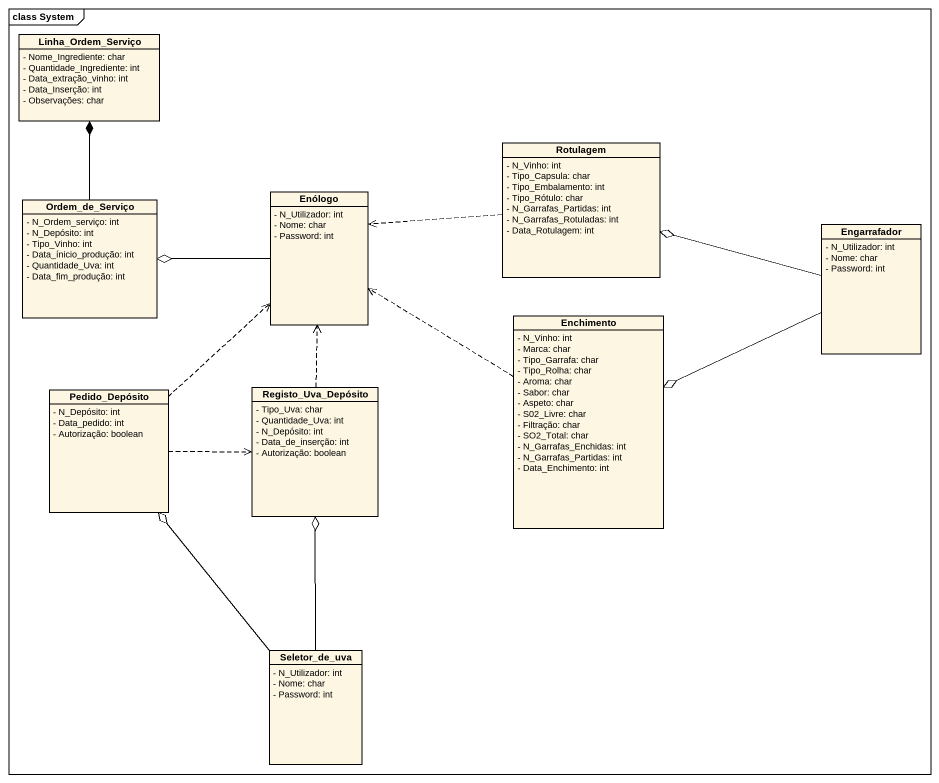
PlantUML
@startuml
mainframe class System
hide circle
hide empty members
skinparam classAttributeIconSize 0
class Linha_Ordem_Serviço {
  - Nome_Ingrediente: char
  - Quantidade_Ingrediente: int
  - Data_extração_vinho: int
  - Data_Inserção: int
  - Observações: char
}
class Rotulagem {
  - N_Vinho: int
  - Tipo_Capsula: char
  - Tipo_Embalamento: int
  - Tipo_Rótulo: char
  - N_Garrafas_Partidas: int
  - N_Garrafas_Rotuladas: int
  - Data_Rotulagem: int
}
class Ordem_de_Serviço {
  - N_Ordem_serviço: int
  - N_Depósito: int
  - Tipo_Vinho: int
  - Data_ínicio_produção: int
  - Quantidade_Uva: int
  - Data_fim_produção: int
}
class Enólogo {
  - N_Utilizador: int
  - Nome: char
  - Password: int
}
class Engarrafador {
  - N_Utilizador: int
  - Nome: char
  - Password: int
}
class Enchimento {
  - N_Vinho: int
  - Marca: char
  - Tipo_Garrafa: char
  - Tipo_Rolha: char
  - Aroma: char
  - Sabor: char
  - Aspeto: char
  - S02_Livre: char
  - Filtração: char
  - SO2_Total: char
  - N_Garrafas_Enchidas: int
  - N_Garrafas_Partidas: int
  - Data_Enchimento: int
}
class Pedido_Depósito {
  - N_Depósito: int
  - Data_pedido: int
  - Autorização: boolean
}
class Registo_Uva_Depósito {
  - Tipo_Uva: char
  - Quantidade_Uva: int
  - N_Depósito: int
  - Data_de_inserção: int
  - Autorização: boolean
}
class Seletor_de_uva {
  - N_Utilizador: int
  - Nome: char
  - Password: int
}
Rotulagem .left.> Enólogo
Ordem_de_Serviço -up-* Linha_Ordem_Serviço
Enólogo -left-o Ordem_de_Serviço
Engarrafador -left-o Rotulagem
Engarrafador -left-o Enchimento
Enchimento .up.> Enólogo
Pedido_Depósito .up.> Enólogo
Pedido_Depósito .right.> Registo_Uva_Depósito
Registo_Uva_Depósito .up.> Enólogo
Seletor_de_uva -up-o Pedido_Depósito
Seletor_de_uva -up-o Registo_Uva_Depósito
@enduml
